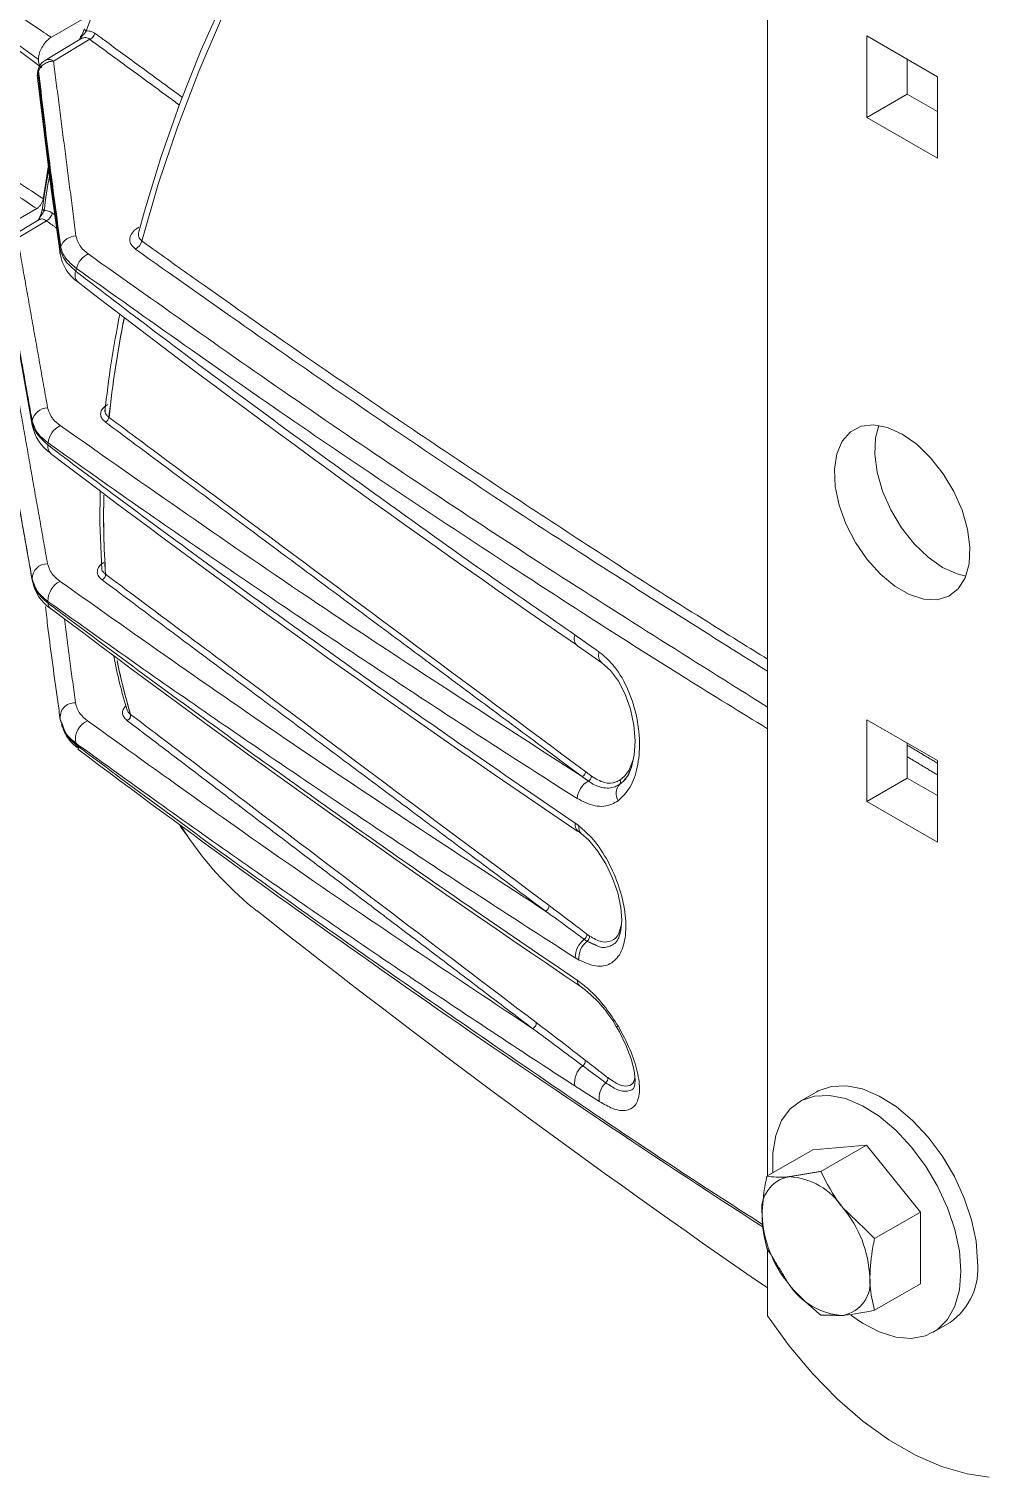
# Model space of a CAD drawing. Extents: x 11 to 120, y 2 to 94.
# Drawn here: x 15.527 to 18.651, y 72.451 to 77.206 of the extents above; entities that cross this region are included whole.
import ezdxf

# ---------------------------------------------------------------- set-up
doc = ezdxf.new("R2010")
doc.units = 0
doc.header["$MEASUREMENT"] = 0
doc.linetypes.add('SLD-Solid', pattern=[0])
doc.layers.add('OBJECT', color=7, linetype='CONTINUOUS')

msp = doc.modelspace()

# ---------------------------------------------------------------- linework, layer by layer
at = {"layer": 'OBJECT', "color": 7, "linetype": 'SLD-Solid', "lineweight": 15}
for p, q in [((17.95, 80.3074), (17.95, 73.4398)), ((15.7083, 77.2412), (15.6, 77.1787)), ((15.6943, 77.1721), (15.5805, 77.1032)), ((15.607, 77.1004), (15.7261, 77.1716)), ((15.694, 77.1719), (15.6985, 77.1745)), ((18.276, 77.1829), (18.276, 76.9151)), ((18.5079, 77.049), (18.276, 77.1829)), ((18.409, 76.9918), (18.409, 77.1062)), ((18.5079, 76.7812), (18.5079, 77.049)), ((18.409, 76.9918), (18.276, 76.9151)), ((18.5079, 76.9347), (18.409, 76.9918)), ((18.276, 76.9151), (18.5079, 76.7812)), ((15.5523, 76.6158), (15.471, 76.5688)), ((15.5589, 76.5789), (15.4631, 76.5208)), ((15.489, 76.5186), (15.5841, 76.5755)), ((15.4388, 76.4662), (15.5374, 75.9046)), ((15.5961, 75.814), (15.5983, 75.8122)), ((18.5079, 74.8035), (18.276, 74.9374)), ((18.276, 74.9374), (18.276, 74.6696)), ((15.6332, 74.922), (15.6359, 74.9136)), ((15.6891, 74.8441), (15.6903, 74.8432)), ((18.409, 74.7463), (18.409, 74.8607)), ((18.5079, 74.5357), (18.5079, 74.8035)), ((17.4805, 74.7401), (17.4796, 74.7406)), ((18.409, 74.7463), (18.276, 74.6696)), ((18.5079, 74.6892), (18.409, 74.7463)), ((18.276, 74.6696), (18.5079, 74.5357)), ((16.0264, 74.5868), (16.0545, 74.5447)), ((17.329, 74.5713), (17.3387, 74.564)), ((18.1117, 73.7163), (18.0566, 73.6845)), ((18.0985, 73.5255), (17.9482, 73.4387)), ((18.0985, 73.5255), (18.2753, 73.5413)), ((18.2753, 73.5413), (18.1249, 73.4545)), ((18.2753, 73.5413), (18.4521, 73.3214)), ((18.4521, 73.3214), (18.3017, 73.2346)), ((18.4521, 73.3214), (18.4521, 73.0857)), ((17.95, 73.1999), (17.95, 72.9808)), ((18.4521, 73.0857), (18.3017, 72.9988)), ((18.494, 72.9267), (18.5492, 72.9585))]:
    msp.add_line(p, q, dxfattribs=at)
at = {"layer": 'OBJECT', "color": 7, "linetype": 'SLD-Solid', "lineweight": 15, "flags": 128}
for points in [[(17.7302, 79.2), (17.674, 79.1626), (17.5375, 79.0639), (17.4026, 78.9559), (17.2698, 78.8391), (17.1397, 78.7141), (17.0127, 78.5813), (16.8894, 78.4414), (16.7704, 78.2948), (16.656, 78.1422), (16.5467, 77.9842), (16.443, 77.8214), (16.3453, 77.6546), (16.254, 77.4845), (16.1695, 77.3116), (16.092, 77.1367), (16.0221, 76.9606), (15.9598, 76.7839), (15.9056, 76.6073), (15.8871, 76.5394)], [(17.7567, 79.2008), (17.6126, 79.1008), (17.4697, 78.9902), (17.3288, 78.8697), (17.1906, 78.7396), (17.0557, 78.6007), (16.9247, 78.4536), (16.7982, 78.299), (16.6768, 78.1375), (16.561, 77.97), (16.4515, 77.7972), (16.3487, 77.6199), (16.2531, 77.439), (16.1652, 77.2553), (16.0852, 77.0695), (16.0137, 76.8827), (15.951, 76.6957), (15.8973, 76.5092)], [(17.0484, 79.04), (16.9188, 78.9456), (16.791, 78.8404), (16.6657, 78.725), (16.5438, 78.6001), (16.4261, 78.4667), (16.3132, 78.3254), (16.2059, 78.1773), (16.1049, 78.0232), (16.0108, 77.8641), (15.9242, 77.7011), (15.8457, 77.5351), (15.7758, 77.3672), (15.7148, 77.1985)], [(14.4934, 77.9415), (14.5361, 77.9068), (14.5871, 77.8716), (14.7885, 77.7327), (14.8893, 77.6632), (14.9902, 77.5938), (15.1921, 77.4551), (15.327, 77.3628), (15.4172, 77.3012), (15.4775, 77.2602), (15.5178, 77.2329), (15.5448, 77.2147), (15.5629, 77.2026), (15.575, 77.1945), (15.5831, 77.1892), (15.5886, 77.1856), (15.5922, 77.1832), (15.5947, 77.1817), (15.5964, 77.1806), (15.5975, 77.1799), (15.5983, 77.1795), (15.5988, 77.1792), (15.5992, 77.179), (15.5994, 77.1789), (15.5996, 77.1788), (15.5997, 77.1787), (15.5998, 77.1787), (15.5999, 77.1787), (15.5999, 77.1787), (15.5999, 77.1787), (15.6, 77.1786), (15.6, 77.1786), (15.6, 77.1787), (15.6, 77.1787), (15.6, 77.1787)], [(14.4811, 77.9016), (14.5124, 77.8677), (14.6128, 77.7926), (14.6927, 77.7329), (14.7598, 77.6828), (14.8634, 77.6054), (14.9961, 77.5063), (15.1577, 77.3855), (15.3484, 77.2431), (15.568, 77.079)], [(15.7091, 77.2056), (15.709, 77.2051), (15.7093, 77.2037), (15.7105, 77.2021), (15.7123, 77.2004), (15.7148, 77.1985)], [(15.5541, 77.0451), (15.554, 77.052), (15.5562, 77.0617)], [(15.5543, 77.0451), (15.5994, 76.68), (15.6286, 76.4686)], [(15.5915, 76.7439), (15.5797, 76.679), (15.571, 76.6183)], [(15.5901, 76.753), (15.5814, 76.7019), (15.5733, 76.6481)], [(15.6282, 76.4686), (15.6279, 76.474), (15.6293, 76.4835)], [(15.5371, 75.9046), (15.537, 75.9053), (15.5368, 75.9139)], [(18.392, 75.8756), (18.3441, 75.8973), (18.2985, 75.9058), (18.2572, 75.901), (18.2222, 75.8829), (18.1952, 75.8525), (18.1774, 75.8111), (18.1696, 75.7607), (18.1722, 75.7037), (18.1851, 75.6427), (18.2076, 75.5805), (18.2388, 75.5201), (18.2771, 75.4643), (18.3209, 75.4157), (18.3679, 75.3766), (18.4161, 75.3488), (18.4631, 75.3336), (18.5068, 75.3317), (18.5452, 75.3433), (18.5763, 75.3676), (18.5989, 75.4038), (18.6118, 75.4499), (18.6144, 75.5039), (18.6066, 75.5633), (18.5888, 75.6253), (18.5617, 75.6869), (18.5268, 75.7454), (18.4855, 75.7979), (18.4399, 75.842), (18.392, 75.8756)], [(18.5249, 75.4379), (18.477, 75.4716), (18.4314, 75.5157), (18.3901, 75.5682), (18.3552, 75.6266), (18.3281, 75.6883), (18.3103, 75.7502), (18.3025, 75.8096), (18.3051, 75.8637), (18.3157, 75.9041)], [(15.7604, 75.6884), (15.759, 75.5846), (15.7658, 75.4293)], [(18.6012, 75.4095), (18.5728, 75.4163), (18.5249, 75.4379)], [(17.3263, 75.1805), (17.374, 75.1475), (17.406, 75.1244)], [(17.406, 75.1249), (17.4063, 75.1247), (17.4348, 75.099), (17.4612, 75.0638), (17.4835, 75.0212), (17.501, 74.972), (17.512, 74.9201), (17.516, 74.8687), (17.513, 74.8217), (17.5039, 74.7821), (17.4906, 74.7527), (17.4791, 74.7384)], [(16.019, 74.5953), (16.0249, 74.5852), (16.0477, 74.5538)], [(17.3387, 74.5637), (17.3635, 74.542), (17.3926, 74.5074), (17.4195, 74.465), (17.442, 74.4177), (17.4587, 74.369), (17.4688, 74.3217), (17.472, 74.2798), (17.4693, 74.2457), (17.4624, 74.2225), (17.4578, 74.2153)], [(17.4534, 73.9303), (17.4644, 73.9125), (17.4868, 73.8672), (17.5031, 73.8242), (17.5128, 73.7864), (17.516, 73.757), (17.5146, 73.7394), (17.5132, 73.7352)], [(17.4598, 73.9322), (17.4568, 73.931), (17.4549, 73.9304), (17.4539, 73.9305), (17.4539, 73.9306)], [(18.5847, 73.127), (18.5797, 73.1936), (18.5649, 73.2639), (18.5409, 73.3355), (18.5083, 73.4061), (18.4682, 73.4735), (18.4219, 73.5355), (18.3709, 73.5901), (18.3168, 73.6356), (18.2614, 73.6705), (18.2065, 73.6936), (18.1537, 73.7043), (18.1049, 73.7021), (18.0615, 73.6872), (18.025, 73.66), (17.9966, 73.6215), (17.9771, 73.5728), (17.9672, 73.5155), (17.9672, 73.4514), (17.9673, 73.4497)], [(18.6398, 73.1588), (18.6349, 73.2255), (18.6201, 73.2957), (18.596, 73.3673), (18.5634, 73.438), (18.5233, 73.5054), (18.4771, 73.5674), (18.4261, 73.622), (18.372, 73.6674), (18.3166, 73.7023), (18.2616, 73.7254), (18.2089, 73.7361), (18.16, 73.7339), (18.1167, 73.719), (18.1117, 73.7163)], [(18.5657, 73.4336), (18.5617, 73.4414), (18.531, 73.4937)], [(18.2241, 72.9828), (18.2614, 72.9567), (18.3168, 72.9276), (18.3709, 72.9106), (18.4219, 72.9064), (18.4682, 72.9149), (18.5083, 72.936), (18.5409, 72.969), (18.5649, 73.0128), (18.5797, 73.0661), (18.5847, 73.127)], [(17.95, 72.9808), (18.021, 72.8822), (18.0974, 72.7908), (18.1784, 72.708), (18.2625, 72.6351), (18.3486, 72.5732), (18.4354, 72.5231), (18.5214, 72.4857), (18.6056, 72.4614), (18.6771, 72.4513)]]:
    msp.add_lwpolyline(points, dxfattribs=at)
at = {"layer": 'OBJECT', "color": 7, "linetype": 'SLD-Solid', "lineweight": 15}
for centre, radius, start, end in [((15.6849, 77.1798), 0.0117, 312.9699, 346.2852), ((15.6142, 77.2363), 0.0995, 323.6549, 342.0317), ((15.6951, 77.1754), 0.002, 56.8487, 109.0296), ((15.6046, 77.0586), 0.0501, 118.4076, 184.9883), ((18.3955, 76.2373), 2.8436, 170.1546, 172.4774), ((15.4891, 76.6288), 0.0825, 332.0537, 352.5672), ((15.5808, 76.6183), 0.0098, 179.9734, 242.8054), ((15.568, 76.607), 0.0354, 297.054, 350.6025), ((15.5465, 76.5902), 0.0167, 317.2503, 353.4415), ((15.5643, 76.59), 0.00209, 178.8922, 234.9814), ((15.6817, 76.4719), 0.0541, 90.9966, 159.3445), ((15.8559, 76.5213), 0.0431, 297.294, 343.7304), ((15.7687, 76.4901), 0.1415, 188.7135, 235.1578), ((19.8278, 75.4864), 4.3153, 166.5384, 166.6405), ((15.7551, 76.4002), 0.0753, 117.2272, 165.1843), ((15.711, 76.3977), 0.0333, 157.6787, 225.8793), ((19.9365, 75.4136), 4.3714, 166.698, 166.8201), ((38.1672, 105.5395), 36.8233, 232.37689, 235.53158), ((19.0913, 75.6055), 3.3331, 168.5189, 174.0809), ((19.4536, 75.5393), 3.6853, 168.7757, 173.9052), ((19.4244, 75.5436), 3.6556, 168.7883, 173.9256), ((15.5888, 75.9088), 0.0526, 90.9191, 168.984), ((15.7681, 75.9334), 0.0212, 297.1573, 352.1789), ((15.7686, 75.9334), 0.0209, 296.0818, 351.9103), ((15.7816, 75.92), 0.013, 53.5235, 54.5404), ((18.9287, 75.6312), 3.4037, 175.1533, 175.2354), ((15.6796, 75.9321), 0.1447, 190.9698, 235.8495), ((15.6628, 75.8376), 0.074, 117.1104, 173.2545), ((15.6186, 75.8343), 0.0303, 169.8055, 222.0561), ((19.0332, 75.5572), 3.456, 175.2018, 175.3123), ((37.383, 104.3631), 35.9132, 232.65522, 236.05315), ((18.5067, 75.6059), 2.7352, 178.546, 183.9959), ((18.5059, 75.6057), 2.7343, 178.5803, 183.9964), ((15.5872, 75.3994), 0.0505, 89.6486, 178.6565), ((15.7577, 75.4151), 0.0204, 296.3014, 0.5812), ((15.7582, 75.415), 0.0202, 295.201, 0.4554), ((15.7716, 75.4065), 0.0109, 52.0668, 53.2922), ((18.0377, 75.6312), 2.5116, 185.2691, 185.3698), ((15.6799, 75.4212), 0.1446, 191.0177, 235.9783), ((15.66, 75.328), 0.0712, 116.1926, 181.4316), ((18.1391, 75.5572), 2.5608, 185.1753, 185.3103), ((15.6147, 75.3211), 0.0254, 181.9074, 232.5221), ((39.1448, 106.4614), 39.055, 232.92457, 236.05229), ((17.3475, 75.2043), 0.0318, 158.4884, 228.3677), ((17.1916, 75.3937), 1.4082, 190.0956, 197.5303), ((17.6808, 75.5042), 1.9017, 191.2853, 196.7698), ((17.6737, 75.5022), 1.8942, 191.2848, 196.7805), ((17.4279, 75.1481), 0.0319, 158.5136, 226.7993), ((15.6767, 74.9454), 0.0479, 87.334, 188.9631), ((15.7461, 74.8734), 0.0671, 114.3531, 190.5246), ((15.841, 74.9522), 0.0192, 294.4878, 9.8858), ((15.8415, 74.9521), 0.019, 293.3239, 9.907), ((15.8538, 74.9475), 0.01, 51.0074, 52.371), ((15.7579, 74.9494), 0.126, 195.3119, 237.5265), ((17.4016, 75.4136), 1.8079, 197.7942, 198.0143), ((15.7047, 74.8617), 0.0235, 197.8084, 228.4799), ((38.9297, 105.7468), 38.6702, 233.05402, 237.11859), ((17.3329, 74.7696), 0.0209, 296.0767, 352.0008), ((17.3523, 74.7551), 0.021, 297.4459, 351.8022), ((17.4548, 74.7346), 0.0135, 318.0944, 25.1803), ((17.4022, 74.6705), 0.0773, 121.3911, 173.6443), ((17.501, 74.6949), 0.0474, 139.6872, 209.5943), ((17.3467, 74.5931), 0.028, 169.2352, 229.7122), ((17.3555, 74.5828), 0.0249, 164.824, 228.6333), ((16.9559, 75.1681), 1.096, 214.6724, 231.6111), ((35.7881, 98.9474), 31.4282, 231.62055, 235.41817), ((17.2132, 74.3276), 0.0202, 295.3163, 359.663), ((17.394, 74.1573), 0.0748, 127.3147, 180.8473), ((17.3374, 74.2338), 0.0204, 303.4641, 358.8442), ((17.3466, 74.2264), 0.0196, 305.2616, 2.3789), ((17.4029, 74.1546), 0.0717, 128.8736, 184.5849), ((17.3498, 74.0832), 0.0244, 181.3274, 234.2712), ((17.0892, 73.724), 0.419, 29.5219, 54.0247), ((17.172, 73.9409), 0.0192, 293.7441, 8.1333), ((17.3863, 73.7467), 0.0693, 127.5631, 189.2915), ((17.3335, 73.8173), 0.0189, 303.9006, 7.5307), ((17.4647, 73.696), 0.0675, 132.4976, 190.3868), ((17.4075, 73.7602), 0.0184, 308.768, 8.1629), ((18.0409, 73.3294), 0.1099, 100.5468, 189.2519), ((18.0071, 73.2097), 0.2282, 33.4349, 86.5705), ((18.3157, 73.3294), 0.3837, 182.6393, 219.7721), ((17.9026, 73.0899), 0.3837, 2.6393, 39.7721), ((18.4221, 73.1367), 0.2188, 305.501, 5.8112), ((18.2112, 73.2096), 0.2282, 213.4349, 266.5705), ((18.1774, 73.0899), 0.1099, 280.5468, 9.2519)]:
    msp.add_arc(centre, radius, start, end, dxfattribs=at)
for points, knots in [([(15.5576, 77.1052), (15.3031, 77.293), (15.0231, 77.4996), (14.7186, 77.7252), (14.6416, 77.7813), (14.5681, 77.8387), (14.5056, 77.8766), (14.4851, 77.9017), (14.4822, 77.9051)], [0, 0, 0, 0, 0.706222, 0.776844, 0.847466, 0.918088, 0.988649, 1, 1, 1, 1]), ([(15.5733, 76.6481), (15.5604, 76.6566), (15.496, 76.6994), (15.2255, 76.8788), (14.8995, 77.0952), (14.625, 77.2773), (14.5566, 77.3227)], [0, 0, 0, 0, 0.038008, 0.190039, 0.798163, 1, 1, 1, 1]), ([(15.6, 77.1787), (15.5956, 77.1757), (15.5864, 77.1694), (15.5739, 77.1543), (15.564, 77.1364), (15.5584, 77.1192), (15.5578, 77.1093), (15.5576, 77.1052)], [0, 0, 0, 0, 0.19834, 0.412972, 0.627088, 0.843128, 1, 1, 1, 1]), ([(15.6943, 77.172), (15.6941, 77.172), (15.693, 77.1716), (15.6919, 77.1707), (15.691, 77.17)], [0, 0, 0, 0, 0.154472, 1, 1, 1, 1]), ([(15.7262, 77.1716), (15.7239, 77.1731), (15.7181, 77.177), (15.7068, 77.1782), (15.6984, 77.1741), (15.6943, 77.172)], [0, 0, 0, 0, 0.242708, 0.629593, 1, 1, 1, 1]), ([(15.7148, 77.1985), (15.7141, 77.1975), (15.7088, 77.1901), (15.702, 77.1831), (15.6962, 77.177)], [0, 0, 0, 0, 0.140151, 1, 1, 1, 1]), ([(15.7148, 77.1985), (15.7151, 77.1986), (15.7212, 77.1995), (15.7314, 77.1986), (15.7401, 77.1932), (15.7435, 77.1911)], [0, 0, 0, 0, 0.027126, 0.624657, 1, 1, 1, 1]), ([(15.7435, 77.1911), (15.7431, 77.19), (15.7418, 77.1868), (15.7383, 77.1813), (15.7328, 77.1754), (15.7284, 77.1729), (15.7262, 77.1716)], [0, 0, 0, 0, 0.133378, 0.389908, 0.694954, 1, 1, 1, 1]), ([(15.7435, 77.1911), (15.7537, 77.1836), (15.8045, 77.1463), (15.9, 77.0763), (15.9854, 77.0137), (16.0302, 76.9809)], [0, 0, 0, 0, 0.106409, 0.532043, 1, 1, 1, 1]), ([(15.5581, 77.0683), (15.5581, 77.0684), (15.5581, 77.0687), (15.558, 77.0691), (15.5577, 77.0691), (15.5575, 77.0689), (15.5572, 77.0684), (15.5569, 77.0677), (15.5567, 77.0666), (15.5564, 77.0651), (15.5563, 77.0641), (15.5562, 77.0635)], [0, 0, 0, 0, 0.04234, 0.185357, 0.291493, 0.371905, 0.458701, 0.545567, 0.651078, 0.787584, 1, 1, 1, 1]), ([(15.5576, 77.1052), (15.558, 77.1004), (15.5589, 77.0905), (15.5633, 77.0818), (15.5676, 77.0798), (15.5683, 77.0795)], [0, 0, 0, 0, 0.434823, 0.905363, 1, 1, 1, 1]), ([(15.6068, 77.1003), (15.6014, 77.0996), (15.5906, 77.0982), (15.5761, 77.091), (15.5644, 77.0809), (15.5602, 77.0725), (15.5581, 77.0683)], [0, 0, 0, 0, 0.250222, 0.500526, 0.75072, 1, 1, 1, 1]), ([(15.6311, 76.491), (15.6283, 76.5112), (15.6144, 76.6123), (15.5889, 76.8046), (15.5688, 76.977), (15.5581, 77.0683)], [0, 0, 0, 0, 0.105256, 0.526282, 1, 1, 1, 1]), ([(15.5805, 77.103), (15.5808, 77.1032), (15.5835, 77.1055), (15.5909, 77.1064), (15.5998, 77.1044), (15.6055, 77.1011), (15.6068, 77.1003)], [0, 0, 0, 0, 0.047568, 0.415209, 0.863157, 1, 1, 1, 1]), ([(15.5562, 77.0617), (15.5585, 77.0414), (15.57, 76.9399), (15.5936, 76.747), (15.617, 76.5747), (15.6293, 76.4835)], [0, 0, 0, 0, 0.105274, 0.526371, 1, 1, 1, 1]), ([(15.5523, 76.6158), (15.5547, 76.6175), (15.5595, 76.6208), (15.5659, 76.6287), (15.5707, 76.6377), (15.5727, 76.6444), (15.5732, 76.6477), (15.5733, 76.6481)], [0, 0, 0, 0, 0.242889, 0.485801, 0.728123, 0.969552, 1, 1, 1, 1]), ([(15.5764, 76.6095), (15.5761, 76.6089), (15.5727, 76.602), (15.5677, 76.5948), (15.5631, 76.5883)], [0, 0, 0, 0, 0.088017, 1, 1, 1, 1]), ([(15.5764, 76.6095), (15.5797, 76.6096), (15.5883, 76.6099), (15.5974, 76.6046), (15.603, 76.6013)], [0, 0, 0, 0, 0.381418, 1, 1, 1, 1]), ([(15.5631, 76.5883), (15.5613, 76.5859), (15.559, 76.5828), (15.5583, 76.5783), (15.5582, 76.5773)], [0, 0, 0, 0, 0.776585, 1, 1, 1, 1]), ([(15.5841, 76.5755), (15.5805, 76.5778), (15.5733, 76.5823), (15.5644, 76.5822), (15.5602, 76.5793), (15.5591, 76.5785)], [0, 0, 0, 0, 0.425997, 0.850406, 1, 1, 1, 1]), ([(15.8757, 76.483), (15.8705, 76.4877), (15.86, 76.497), (15.8558, 76.5142), (15.8608, 76.5318), (15.8727, 76.5456), (15.8834, 76.5526), (15.8869, 76.5548)], [0, 0, 0, 0, 0.214382, 0.428502, 0.649665, 0.885239, 1, 1, 1, 1]), ([(15.6808, 76.526), (15.6843, 76.5136), (15.6905, 76.4922), (15.7117, 76.4746), (15.7207, 76.4672)], [0, 0, 0, 0, 0.576763, 1, 1, 1, 1]), ([(15.8876, 76.5393), (15.8868, 76.537), (15.8845, 76.5302), (15.8871, 76.5192), (15.8939, 76.5126), (15.8973, 76.5092)], [0, 0, 0, 0, 0.208685, 0.607755, 1, 1, 1, 1]), ([(15.8973, 76.5092), (15.9097, 76.5004), (15.9715, 76.456), (16.2323, 76.2703), (16.659, 75.9741), (17.2233, 75.5987), (17.6444, 75.3258), (17.8903, 75.1739), (17.95, 75.137)], [0, 0, 0, 0, 0.018832, 0.094161, 0.395493, 0.655966, 0.916439, 1, 1, 1, 1]), ([(15.5372, 75.9188), (15.5336, 75.9389), (15.5157, 76.0391), (15.4827, 76.2251), (15.4534, 76.3912), (15.4383, 76.477)], [0, 0, 0, 0, 0.10781, 0.539052, 1, 1, 1, 1]), ([(15.4383, 76.4763), (15.4418, 76.4561), (15.4593, 76.3551), (15.4921, 76.1676), (15.5215, 76.0004), (15.5368, 75.9139)], [0, 0, 0, 0, 0.107776, 0.53888, 1, 1, 1, 1]), ([(15.6293, 76.4835), (15.6322, 76.4728), (15.6393, 76.447), (15.6651, 76.4239), (15.6802, 76.4104)], [0, 0, 0, 0, 0.41433, 1, 1, 1, 1]), ([(15.6823, 76.4194), (15.6711, 76.4287), (15.6465, 76.449), (15.6342, 76.4746), (15.6314, 76.4893), (15.6311, 76.491)], [0, 0, 0, 0, 0.423748, 0.934146, 1, 1, 1, 1]), ([(15.7207, 76.4672), (15.9631, 76.2952), (16.4482, 75.9513), (17.1918, 75.4553), (17.7009, 75.1357), (17.95, 74.9793)], [0, 0, 0, 0, 0.337896, 0.675994, 1, 1, 1, 1]), ([(17.95, 75.0972), (17.7446, 75.2261), (17.284, 75.5151), (16.5914, 75.9768), (16.1143, 76.3142), (15.8757, 76.483)], [0, 0, 0, 0, 0.28686, 0.643325, 1, 1, 1, 1]), ([(15.6802, 76.4104), (15.7016, 76.3939), (15.8084, 76.3117), (16.0886, 76.0988), (16.5269, 75.7745), (16.9676, 75.4593), (17.2338, 75.2744), (17.3179, 75.216)], [0, 0, 0, 0, 0.040495, 0.202477, 0.526502, 0.850527, 1, 1, 1, 1]), ([(17.95, 74.9081), (17.8615, 74.9625), (17.5839, 75.1331), (17.0635, 75.4684), (16.3914, 75.9156), (15.9187, 76.2515), (15.6823, 76.4194)], [0, 0, 0, 0, 0.112001, 0.35123, 0.675523, 1, 1, 1, 1]), ([(15.5368, 75.4006), (15.5332, 75.4206), (15.5154, 75.5206), (15.4824, 75.7062), (15.4533, 75.8717), (15.4383, 75.9573)], [0, 0, 0, 0, 0.107776, 0.53888, 1, 1, 1, 1]), ([(15.4383, 75.9567), (15.4419, 75.9366), (15.4595, 75.8359), (15.4924, 75.6491), (15.5219, 75.4823), (15.5372, 75.3962)], [0, 0, 0, 0, 0.10781, 0.539052, 1, 1, 1, 1]), ([(15.5879, 75.9613), (15.5921, 75.9488), (15.5991, 75.9277), (15.6205, 75.9105), (15.6291, 75.9035)], [0, 0, 0, 0, 0.595857, 1, 1, 1, 1]), ([(15.7778, 75.9146), (15.7744, 75.9174), (15.7664, 75.924), (15.7608, 75.937), (15.7627, 75.9516), (15.7715, 75.9638), (15.7807, 75.97), (15.7842, 75.9723)], [0, 0, 0, 0, 0.164202, 0.392746, 0.62235, 0.854158, 1, 1, 1, 1]), ([(15.7774, 75.9542), (15.777, 75.9524), (15.7758, 75.9466), (15.7801, 75.9382), (15.7865, 75.9328), (15.7891, 75.9306)], [0, 0, 0, 0, 0.209834, 0.669806, 1, 1, 1, 1]), ([(15.7893, 75.9304), (15.7953, 75.9259), (15.8255, 75.9035), (15.952, 75.8093), (16.4674, 75.4259), (16.9587, 75.0604), (17.3536, 74.7667)], [0, 0, 0, 0, 0.011559, 0.057797, 0.242748, 1, 1, 1, 1]), ([(15.5368, 75.9139), (15.5398, 75.9033), (15.5473, 75.8768), (15.5732, 75.8536), (15.5888, 75.8397)], [0, 0, 0, 0, 0.401221, 1, 1, 1, 1]), ([(15.5893, 75.8463), (15.5784, 75.8551), (15.5514, 75.8769), (15.5425, 75.9032), (15.5372, 75.9188)], [0, 0, 0, 0, 0.404221, 1, 1, 1, 1]), ([(15.6291, 75.9035), (15.9076, 75.708), (16.4649, 75.3169), (17.0496, 74.9395), (17.3421, 74.7508)], [0, 0, 0, 0, 0.499822, 1, 1, 1, 1]), ([(15.5888, 75.8397), (15.6104, 75.8233), (15.7184, 75.7416), (16.0014, 75.5301), (16.4436, 75.2077), (16.9133, 74.876), (17.2081, 74.6743), (17.3192, 74.5983)], [0, 0, 0, 0, 0.038703, 0.193516, 0.503195, 0.812873, 1, 1, 1, 1]), ([(17.3254, 74.6791), (17.3023, 74.6938), (17.1868, 74.7673), (16.8883, 74.9595), (16.4358, 75.2587), (15.9735, 75.5747), (15.6944, 75.7721), (15.5893, 75.8463)], [0, 0, 0, 0, 0.038714, 0.19357, 0.503334, 0.813098, 1, 1, 1, 1]), ([(15.7668, 75.3968), (15.7635, 75.3994), (15.7556, 75.406), (15.7498, 75.4188), (15.7515, 75.4336), (15.7602, 75.4458), (15.7693, 75.452), (15.7728, 75.4544)], [0, 0, 0, 0, 0.157726, 0.389335, 0.621376, 0.853864, 1, 1, 1, 1]), ([(15.5875, 75.4499), (15.5917, 75.4372), (15.5988, 75.4161), (15.62, 75.3989), (15.6285, 75.392)], [0, 0, 0, 0, 0.598724, 1, 1, 1, 1]), ([(15.7659, 75.4348), (15.7658, 75.4341), (15.7651, 75.4296), (15.7694, 75.4226), (15.7756, 75.4174), (15.7782, 75.4153)], [0, 0, 0, 0, 0.096214, 0.633928, 1, 1, 1, 1]), ([(15.7783, 75.4151), (15.7843, 75.4107), (15.8144, 75.3882), (15.9406, 75.2938), (16.4195, 74.9357), (16.8746, 74.5956), (17.2335, 74.3274)], [0, 0, 0, 0, 0.012391, 0.061957, 0.260221, 1, 1, 1, 1]), ([(15.5888, 75.3263), (15.578, 75.3351), (15.551, 75.3571), (15.5421, 75.3843), (15.5368, 75.4006)], [0, 0, 0, 0, 0.401355, 1, 1, 1, 1]), ([(15.5372, 75.3962), (15.5402, 75.3851), (15.5478, 75.3577), (15.5738, 75.3342), (15.5893, 75.3202)], [0, 0, 0, 0, 0.404079, 1, 1, 1, 1]), ([(15.6285, 75.392), (15.888, 75.2086), (16.407, 74.8417), (16.9502, 74.4868), (17.2219, 74.3093)], [0, 0, 0, 0, 0.499843, 1, 1, 1, 1]), ([(15.6293, 74.9379), (15.6266, 74.9579), (15.6127, 75.058), (15.5957, 75.1816), (15.5833, 75.2851), (15.5804, 75.3086)], [0, 0, 0, 0, 0.161943, 0.809716, 1, 1, 1, 1]), ([(17.3192, 74.1562), (17.2961, 74.1709), (17.181, 74.2446), (16.8835, 74.4373), (16.4326, 74.7371), (15.9717, 75.0539), (15.6936, 75.2517), (15.5888, 75.3263)], [0, 0, 0, 0, 0.038703, 0.193516, 0.503195, 0.812873, 1, 1, 1, 1]), ([(15.5893, 75.3202), (15.611, 75.304), (15.7195, 75.2225), (16.0035, 75.0116), (16.4474, 74.6901), (16.9185, 74.3593), (17.2141, 74.1583), (17.3254, 74.0826)], [0, 0, 0, 0, 0.038714, 0.19357, 0.503334, 0.813098, 1, 1, 1, 1]), ([(17.3179, 75.216), (17.3408, 75.2001), (17.3675, 75.1815), (17.3943, 75.1626), (17.3982, 75.1598)], [0, 0, 0, 0, 0.853893, 1, 1, 1, 1]), ([(17.3982, 75.1598), (17.4132, 75.1472), (17.4481, 75.1179), (17.4914, 75.0461), (17.5217, 74.9563), (17.5331, 74.8637), (17.5256, 74.7802), (17.5019, 74.7109), (17.4738, 74.6846), (17.4598, 74.6715)], [0, 0, 0, 0, 0.113847, 0.266221, 0.419042, 0.568814, 0.71471, 0.857561, 1, 1, 1, 1]), ([(15.6789, 74.9932), (15.6825, 74.9807), (15.6887, 74.9593), (15.7097, 74.9417), (15.7185, 74.9345)], [0, 0, 0, 0, 0.585126, 1, 1, 1, 1]), ([(15.849, 74.9346), (15.8456, 74.9376), (15.8376, 74.9444), (15.8327, 74.9573), (15.8342, 74.9714), (15.8415, 74.9797), (15.8449, 74.9835)], [0, 0, 0, 0, 0.205903, 0.477737, 0.756918, 1, 1, 1, 1]), ([(15.7185, 74.9345), (15.9564, 74.7633), (16.4325, 74.4209), (16.9306, 74.0892), (17.1797, 73.9233)], [0, 0, 0, 0, 0.49985, 1, 1, 1, 1]), ([(15.8494, 74.9698), (15.8502, 74.9673), (15.8517, 74.9621), (15.8571, 74.9577), (15.86, 74.9555)], [0, 0, 0, 0, 0.481065, 1, 1, 1, 1]), ([(15.8601, 74.9553), (15.8661, 74.9508), (15.8958, 74.9282), (16.0205, 74.8331), (16.4578, 74.5002), (16.872, 74.1858), (17.191, 73.9436)], [0, 0, 0, 0, 0.013409, 0.067044, 0.281584, 1, 1, 1, 1]), ([(15.6802, 74.8611), (15.6688, 74.8704), (15.6468, 74.8885), (15.6397, 74.9111), (15.6363, 74.922)], [0, 0, 0, 0, 0.516441, 1, 1, 1, 1]), ([(15.6366, 74.9168), (15.6385, 74.9102), (15.6449, 74.8873), (15.6668, 74.8681), (15.6823, 74.8545)], [0, 0, 0, 0, 0.288474, 1, 1, 1, 1]), ([(17.3179, 73.7355), (17.2951, 73.7503), (17.181, 73.8245), (16.8864, 74.0186), (16.4401, 74.3206), (16.0098, 74.6224), (15.7593, 74.8038), (15.6802, 74.8611)], [0, 0, 0, 0, 0.040495, 0.202477, 0.526502, 0.850526, 1, 1, 1, 1]), ([(15.6823, 74.8545), (15.7039, 74.8383), (15.812, 74.7571), (16.0952, 74.5471), (16.5377, 74.2269), (17.1459, 73.8035), (17.6104, 73.4875), (17.9013, 73.3016), (17.934, 73.2807)], [0, 0, 0, 0, 0.030094, 0.150473, 0.391273, 0.632073, 0.958638, 1, 1, 1, 1]), ([(17.467, 74.7403), (17.4772, 74.7491), (17.497, 74.7663), (17.507, 74.8), (17.5118, 74.8165)], [0, 0, 0, 0, 0.51003, 1, 1, 1, 1]), ([(17.3731, 74.7521), (17.3869, 74.7438), (17.4146, 74.7273), (17.4466, 74.729), (17.4625, 74.7378), (17.467, 74.7403)], [0, 0, 0, 0, 0.417952, 0.834104, 1, 1, 1, 1]), ([(17.5045, 74.7848), (17.5005, 74.773), (17.4912, 74.7465), (17.4743, 74.733), (17.4649, 74.7255)], [0, 0, 0, 0, 0.443395, 1, 1, 1, 1]), ([(17.4649, 74.7255), (17.4599, 74.7227), (17.4427, 74.7129), (17.4096, 74.7116), (17.3789, 74.7247), (17.3639, 74.7351), (17.3619, 74.7365)], [0, 0, 0, 0, 0.1657, 0.581558, 0.946738, 1, 1, 1, 1]), ([(17.4598, 74.6715), (17.453, 74.6675), (17.4305, 74.6542), (17.3849, 74.6494), (17.3452, 74.6692), (17.3254, 74.6791)], [0, 0, 0, 0, 0.177217, 0.589279, 1, 1, 1, 1]), ([(17.3315, 74.5893), (17.3473, 74.5753), (17.3825, 74.5439), (17.429, 74.4733), (17.4652, 74.3894), (17.4851, 74.3041), (17.4868, 74.2275), (17.4702, 74.1679), (17.4365, 74.1329), (17.3891, 74.1235), (17.3507, 74.1404), (17.3315, 74.1488)], [0, 0, 0, 0, 0.092377, 0.205904, 0.319098, 0.43222, 0.545967, 0.660462, 0.7748, 0.887588, 1, 1, 1, 1]), ([(17.2335, 74.3274), (17.2605, 74.3071), (17.3019, 74.2761), (17.3434, 74.2444), (17.3577, 74.2334)], [0, 0, 0, 0, 0.653613, 1, 1, 1, 1]), ([(17.3486, 74.2168), (17.334, 74.2276), (17.2917, 74.2587), (17.2495, 74.2893), (17.2219, 74.3093)], [0, 0, 0, 0, 0.346361, 1, 1, 1, 1]), ([(17.3662, 74.2272), (17.3797, 74.2198), (17.4066, 74.2048), (17.4398, 74.2093), (17.463, 74.2296), (17.4686, 74.256), (17.471, 74.2671)], [0, 0, 0, 0, 0.267927, 0.536099, 0.804724, 1, 1, 1, 1]), ([(17.4663, 74.2359), (17.4645, 74.2296), (17.4584, 74.2081), (17.4343, 74.1925), (17.4074, 74.1872), (17.3891, 74.1962), (17.3853, 74.1981)], [0, 0, 0, 0, 0.155182, 0.526462, 0.902139, 1, 1, 1, 1]), ([(17.3254, 74.0826), (17.3378, 74.0734), (17.3697, 74.0495), (17.4174, 73.9975), (17.4467, 73.9525), (17.4598, 73.9322)], [0, 0, 0, 0, 0.257997, 0.666581, 1, 1, 1, 1]), ([(17.191, 73.9436), (17.2178, 73.9232), (17.2714, 73.8824), (17.3253, 73.8407), (17.3523, 73.8198)], [0, 0, 0, 0, 0.500172, 1, 1, 1, 1]), ([(17.4598, 73.9322), (17.4738, 73.9065), (17.5019, 73.855), (17.5256, 73.7804), (17.5331, 73.7174), (17.5217, 73.6723), (17.4914, 73.6515), (17.4481, 73.6559), (17.4132, 73.6755), (17.3982, 73.6839)], [0, 0, 0, 0, 0.142439, 0.28529, 0.431186, 0.580958, 0.733779, 0.886153, 1, 1, 1, 1]), ([(17.344, 73.8016), (17.3166, 73.8221), (17.2617, 73.863), (17.207, 73.9032), (17.1797, 73.9233)], [0, 0, 0, 0, 0.499804, 1, 1, 1, 1]), ([(17.419, 73.7458), (17.3976, 73.7617), (17.3726, 73.7803), (17.3476, 73.7989), (17.344, 73.8016)], [0, 0, 0, 0, 0.856217, 1, 1, 1, 1]), ([(17.5133, 73.7352), (17.5133, 73.7351), (17.5107, 73.7229), (17.4922, 73.7164), (17.4601, 73.719), (17.4319, 73.7375), (17.419, 73.7458)], [0, 0, 0, 0, 0.002203, 0.352548, 0.705733, 1, 1, 1, 1]), ([(17.4257, 73.7628), (17.4386, 73.7541), (17.4645, 73.7364), (17.4939, 73.7332), (17.5119, 73.7425), (17.5143, 73.7601), (17.5151, 73.7657)], [0, 0, 0, 0, 0.280416, 0.563595, 0.85999, 1, 1, 1, 1]), ([(17.3982, 73.6839), (17.3754, 73.6984), (17.3486, 73.7155), (17.3218, 73.7329), (17.3179, 73.7355)], [0, 0, 0, 0, 0.852454, 1, 1, 1, 1]), ([(18.1975, 73.3354), (18.1954, 73.338), (18.1658, 73.3753), (18.1446, 73.4163), (18.1249, 73.4545)], [0, 0, 0, 0, 0.070214, 1, 1, 1, 1]), ([(17.9482, 73.4387), (17.9462, 73.4294), (17.9369, 73.3857), (17.9344, 73.3443), (17.9324, 73.3117)], [0, 0, 0, 0, 0.211001, 1, 1, 1, 1]), ([(18.0208, 73.4375), (18.0187, 73.4373), (17.989, 73.4347), (17.9679, 73.4368), (17.9482, 73.4387)], [0, 0, 0, 0, 0.070214, 1, 1, 1, 1]), ([(17.9324, 73.3117), (17.9325, 73.3025), (17.9333, 73.2631), (17.9417, 73.2291), (17.9482, 73.203)], [0, 0, 0, 0, 0.231849, 1, 1, 1, 1]), ([(18.2859, 73.1076), (18.2879, 73.1402), (18.2904, 73.1816), (18.2997, 73.2253), (18.3017, 73.2346)], [0, 0, 0, 0, 0.788999, 1, 1, 1, 1]), ([(18.0208, 73.0839), (18.0229, 73.0813), (18.0529, 73.0443), (18.0902, 73.0125), (18.1249, 72.983)], [0, 0, 0, 0, 0.070214, 1, 1, 1, 1]), ([(18.3017, 72.9988), (18.2952, 73.025), (18.2868, 73.059), (18.2861, 73.0984), (18.2859, 73.1076)], [0, 0, 0, 0, 0.768151, 1, 1, 1, 1]), ([(18.1975, 72.9818), (18.1996, 72.982), (18.2297, 72.9848), (18.267, 72.9921), (18.3017, 72.9988)], [0, 0, 0, 0, 0.070214, 1, 1, 1, 1])]:
    msp.add_open_spline(points, degree=3, knots=knots, dxfattribs=at)
for points in [[(14.5343, 77.2913), (15.5523, 76.6158)], [(15.7261, 77.1716), (15.7262, 77.1716)], [(16.0204, 76.9558), (15.7261, 77.1716)], [(15.6068, 77.1003), (15.607, 77.1004)], [(15.607, 77.1004), (15.6808, 76.526)], [(15.5562, 77.0635), (15.5562, 77.0617)], [(15.603, 76.6013), (15.6111, 76.5954)], [(15.5591, 76.5785), (15.5555, 76.5763)], [(15.6171, 76.5519), (15.5841, 76.5755)], [(15.489, 76.5186), (15.5879, 75.9613)], [(15.489, 76.0074), (15.5875, 75.4499)], [(17.3421, 74.7508), (15.7778, 75.9146)], [(17.2219, 74.3093), (15.7668, 75.3968)], [(15.6433, 75.2689), (15.6789, 74.9932)], [(15.6363, 74.922), (15.6293, 74.9379)], [(17.1797, 73.9233), (15.849, 74.9346)], [(18.409, 74.8541), (18.5079, 74.7948)], [(18.5079, 74.7566), (18.409, 74.8162)], [(17.3619, 74.7365), (17.3421, 74.7508)], [(17.3536, 74.7667), (17.3731, 74.7521)], [(17.3192, 74.5983), (17.3315, 74.5893)], [(17.3579, 74.2104), (17.3486, 74.2168)], [(17.3577, 74.2334), (17.3662, 74.2272)], [(17.3853, 74.1981), (17.3579, 74.2104)], [(17.3315, 74.1488), (17.3192, 74.1562)], [(17.3523, 73.8198), (17.4257, 73.7628)], [(18.1249, 73.4545), (18.0208, 73.4375)], [(18.3017, 73.2346), (18.1975, 73.3354)], [(17.9482, 73.203), (18.0208, 73.0839)], [(18.1249, 72.983), (18.1975, 72.9818)]]:
    msp.add_open_spline(points, degree=1, dxfattribs=at)

doc.saveas('drawing.dxf')
